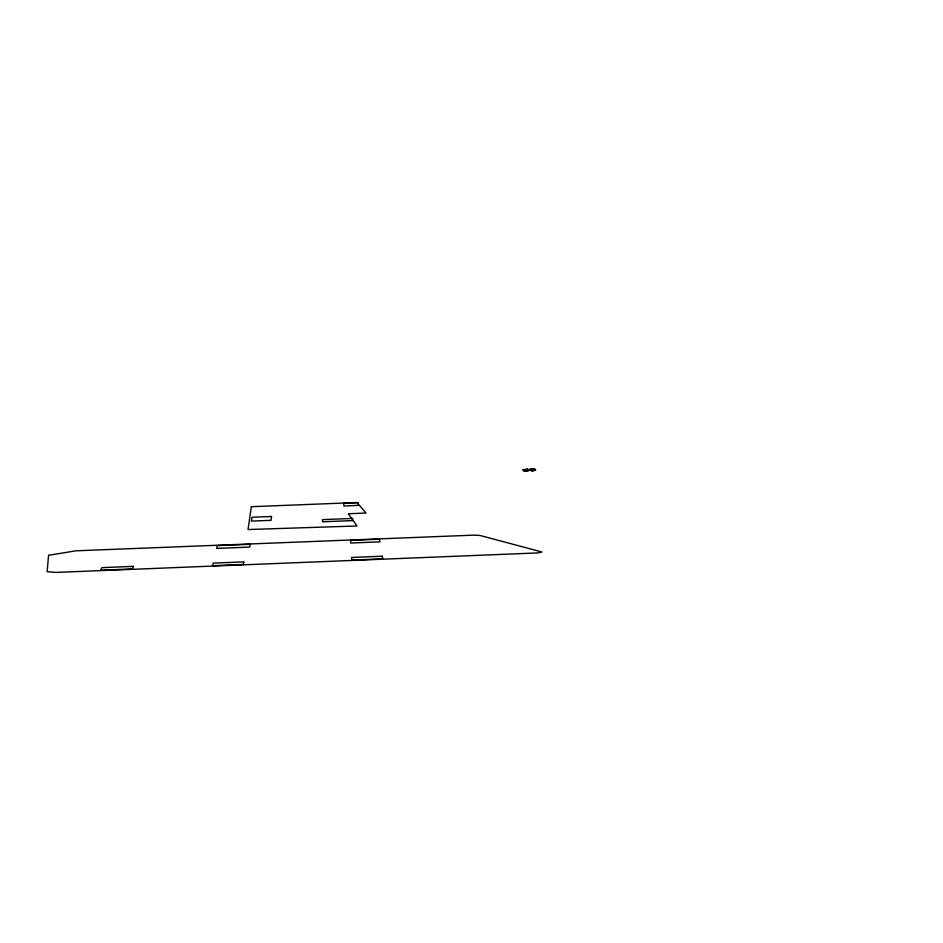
<?xml version="1.0" encoding="UTF-8"?>
<svg xmlns="http://www.w3.org/2000/svg" width="943" height="943" viewBox="0 0 943 943"><rect width="100%" height="100%" fill="white"/><g stroke="black" fill="none" stroke-linecap="round" stroke-linejoin="round"><path stroke-width="1.41" d="M528.292 470.298L528.292 470.274A37.355 3.866 -1.8 0 0 528.245 470.121L528.28 470.109A40.643 4.208 -1.8 0 1 528.339 470.262L528.339 470.298M524.815 469.803L523.978 469.602A27.665 2.864 -1.7 0 1 524.084 469.52L523.141 469.602M530.968 469.201L530.897 469.272A27.653 2.864 -1.7 0 0 530.791 469.343L534.646 469.461M533.502 469.107L533.762 469.154A27.712 2.864 -1.8 0 1 533.974 469.225L534.799 470.097M524.603 469.437L526.901 469.366A27.724 2.864 -1.8 0 1 527.161 469.484L527.538 469.92A7.957 0.825 -1.7 0 0 524.296 470.062L523.707 469.885L527.703 469.85A26.781 2.77 -1.7 0 0 527.644 470.062L527.255 470.357A6.106 0.637 -1.7 0 1 526.194 470.404L525.77 470.416A9.336 0.967 -1.7 0 0 526.123 470.392L526.913 470.357M530.862 469.249L530.638 469.272M528.681 470.545L527.408 470.651A5.941 0.613 -1.7 0 1 525.369 470.734L524.273 470.722L525.039 470.628A7.709 0.802 -1.7 0 0 526.312 470.581A7.638 0.79 -1.7 0 0 527.656 470.51L527.927 470.51M529.907 469.366L530.449 469.272M534.162 470.427L534.764 470.251M528.516 470.557L526.312 470.581L527.538 470.345A8.581 0.884 -1.7 0 1 527.149 470.345M529.919 469.579L535.695 470.133M530.661 469.614L531.946 469.543A8.676 0.896 -1.7 0 1 533.09 469.473M524.261 469.826L523.082 470.003L523.789 470.274A40.514 4.185 -1.7 0 0 523.954 470.427L524.013 470.439A37.248 3.855 -1.7 0 1 523.848 470.298L523.695 470.086A37.932 3.925 -1.7 0 1 523.636 469.979L523.636 469.979M534.634 470.262L534.033 470.298M527.915 470.64L528.151 470.533A10.408 1.084 -1.8 0 0 527.95 470.345L527.939 470.333M528.634 470.286L528.115 469.732L528.858 470.392M531.534 470.368L531.699 470.38A7.709 0.802 -1.7 0 0 533.149 470.321L533.219 470.321A7.638 0.79 -1.7 0 0 534.492 470.262L534.811 470.404M530.296 469.72L530.532 470.215A15.559 1.615 -1.7 0 0 530.933 470.463L533.915 470.451M534.469 470.404L533.29 470.333M534.657 469.873L535.07 469.873A37.343 3.866 -1.8 0 1 535.129 470.015L535.176 470.038A40.632 4.208 -1.8 0 0 535.105 469.85L535.011 469.838M527.432 470.675L526.96 470.675A7.603 0.79 -1.7 0 1 525.829 470.71L525.546 470.628M531.475 469.178L533.29 469.131M531.463 469.555L532.913 469.52M535.388 469.767L535.058 469.473A19.567 2.027 -1.8 0 1 535.094 469.484L535.459 470.027M533.974 470.086A8.57 0.884 -1.7 0 0 534.339 470.062L534.563 469.909M534.245 470.416L534.268 470.416A5.847 0.601 -1.7 0 1 532.217 470.474L530.992 470.451L533.255 470.463M531.828 469.543L531.31 469.555M532.029 470.156A7.167 0.743 -1.7 0 1 531.534 470.168L531.286 469.968A26.817 2.77 -1.8 0 0 531.145 469.826L531.109 469.803A7.945 0.825 -1.7 0 1 534.327 469.685A26.746 2.77 -1.7 0 0 534.398 469.85L534.186 470.097A6.106 0.637 -1.7 0 1 531.734 470.192L531.675 470.18M527.75 469.72L526.347 469.755A8.676 0.896 -1.7 0 0 525.157 469.767L524.662 470.027A7.768 0.802 -1.7 0 1 527.102 469.932L527.278 469.932M531.428 469.779L531.428 469.779A7.768 0.802 -1.7 0 1 533.927 469.673L534.103 469.673M525.098 469.814L528.469 469.92M532.371 470.144L533.632 470.097M526.312 470.38L526.607 470.392A7.544 0.778 -1.7 0 1 526.229 470.392L526.5 470.392M533.337 470.133L533.149 470.121A9.324 0.967 -1.7 0 0 533.526 470.109M524.838 470.439L525.11 470.439A6.106 0.637 -1.7 0 0 526.182 470.404M525.593 470.746L526.5 470.71L524.874 470.757M526.559 469.366L528.127 469.449M532.995 470.463L531.746 470.38L532.866 470.486M532.665 470.156L532.925 470.133A7.544 0.778 -1.7 0 1 532.595 470.144L532.866 470.133M533.066 469.52L534.516 469.461M526.241 469.767L527.326 469.744M533.255 469.496L534.469 469.461L533.879 469.449M524.614 470.427L524.638 470.427A7.167 0.743 -1.7 0 0 525.192 470.416L525.31 470.416M525.77 469.755L526.854 469.755M532.43 470.498L531.946 470.368M528.163 469.932L528.233 469.791A19.579 2.027 -1.8 0 1 528.28 469.744L528.504 470.074M531.781 470.357L531.357 470.463A10.397 1.073 -1.7 0 1 531.263 470.345M523.412 470.227L523.66 470.416A15.559 1.615 -1.7 0 0 524.096 470.71L524.721 470.734L524.013 470.722M533.797 469.107L534.764 469.166A12.542 1.297 -1.8 0 1 534.94 469.343L534.929 469.661A38.038 3.937 -1.8 0 0 534.834 469.555L534.834 469.555M526.96 469.414L527.939 469.59M524.532 470.757L524.508 470.675A10.408 1.073 -1.7 0 1 524.426 470.604M534.151 469.142L534.61 469.178A11.068 1.143 -1.8 0 1 534.61 469.237L534.752 469.331M527.962 469.425L527.986 469.425A12.542 1.297 -1.8 0 1 528.115 469.602L528.398 469.779M523.884 470.687L523.271 470.109M530.673 469.697L530.756 469.72A8.204 0.849 -1.8 0 0 530.402 469.661L530.614 470.015A40.502 4.185 -1.7 0 0 530.779 470.18L530.921 470.227A37.237 3.855 -1.7 0 1 530.685 470.038L530.603 469.956A37.92 3.913 -1.7 0 1 530.461 469.72L530.461 469.72M534.74 470.062L534.764 470.074A10.408 1.073 -1.8 0 1 534.987 470.215M524.284 470.062L524.32 470.086A26.817 2.782 -1.8 0 1 524.461 470.227L524.567 470.392M527.597 470.133L527.656 470.227A26.758 2.77 -1.7 0 1 527.502 469.968M523.589 469.92A8.204 0.849 -1.8 0 1 523.825 469.979M533.797 470.416A7.603 0.79 -1.7 0 1 532.665 470.451M48.576 555.297L47.15 571.658L55.92 572.425L537.84 552.916L542.025 552.02L480.022 535.459L473.799 535.141L75.935 550.818L48.576 555.297M271.537 516.481L270.995 520.336L251.357 521.102L252.111 517.236L271.537 516.481M251.357 506.709L248.033 529.542L357.02 525.982L348.297 513.758L365.919 513.051L357.079 502.513L251.357 506.709M250.225 544.311L249.706 547.093L216.619 548.413L217.397 545.608L250.225 544.311M243.801 561.887L243.294 564.468L212.517 565.717L213.236 563.112L243.801 561.887M133.458 566.366L132.232 568.935L100.512 570.22L101.962 567.639L133.458 566.366M528.068 469.744L528.009 469.814A38.05 3.937 -1.8 0 1 528.104 469.92L528.115 469.803M379.428 539.207L350.607 540.351L350.843 543.015L379.888 541.86L379.428 539.207M382.304 556.229L351.598 557.466L351.833 560.095L382.74 558.845L382.304 556.229M358.057 502.69L343.712 503.244L343.924 505.967L358.387 505.401L358.057 502.69M352.541 518.438L322.518 519.617L322.541 521.774L352.765 520.595L352.541 518.438M527.656 469.402L527.585 469.39A11.068 1.143 -1.8 0 1 527.797 469.496L527.703 469.402M534.398 469.661A26.769 2.77 -1.7 0 0 534.469 469.803"/></g></svg>
